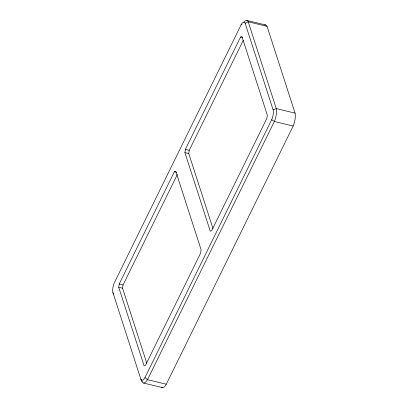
<?xml version="1.0" encoding="UTF-8"?>
<svg xmlns="http://www.w3.org/2000/svg" width="408" height="408" viewBox="0 0 408 408"><rect width="100%" height="100%" fill="white"/><g stroke="black" fill="none" stroke-linecap="round" stroke-linejoin="round"><path stroke-width="0.61" d="M118.718 287.278L119.192 284.05L174.394 171.727L175.751 171.227L201.134 249.818L200.66 253.047L145.457 365.369L144.106 365.869L118.718 287.278L122.563 288.206L146.778 363.171M122.563 288.206L123.043 284.983L177.404 174.369M184.906 152.602L185.38 149.374L240.582 37.052L241.939 36.552L267.322 115.143L266.847 118.371L211.645 230.693L210.288 231.193L184.906 152.602L188.751 153.53L212.966 228.495M188.751 153.53L189.225 150.302L243.306 40.259M140.811 379.165L141.03 379.552A8.277 3.06 -76.4 0 0 144.631 378.231L272.034 118.988A8.277 3.06 -76.4 0 0 273.294 110.425L245.014 22.868A8.277 3.06 -76.4 0 0 241.414 24.189L114.011 283.433A8.277 3.06 -76.4 0 0 112.751 291.995L140.811 379.165L142.071 381.653A10.649 3.937 -76.4 0 0 147.492 379.659L166.301 384.209L293.179 126.031A10.649 3.937 -76.4 0 0 295.076 113.123L267.051 26.347A10.649 3.937 -76.4 0 0 264.675 25.061M241.052 24.791L241.934 24.291M245.228 23.256L248.248 21.797L267.051 26.347M273.187 109.813L276.272 108.574L295.076 113.123M246.799 20.42L265.603 24.965M240.582 37.052L242.78 37.582M293.179 126.031L274.375 121.482L271.723 119.753M185.38 149.374L189.225 150.302M174.394 171.727L176.593 172.258M119.192 284.05L123.043 284.983M143.514 383.035L162.318 387.58M144.993 377.63L147.492 379.659L274.375 121.482A10.649 3.937 -76.4 0 0 276.272 108.574L248.248 21.797A10.649 3.937 -76.4 0 0 243.826 22.246M112.858 292.607L113.567 293.969M141.484 379.848L142.071 381.653M166.301 384.209A10.649 3.937 -76.4 0 1 161.512 387.146"/></g></svg>
